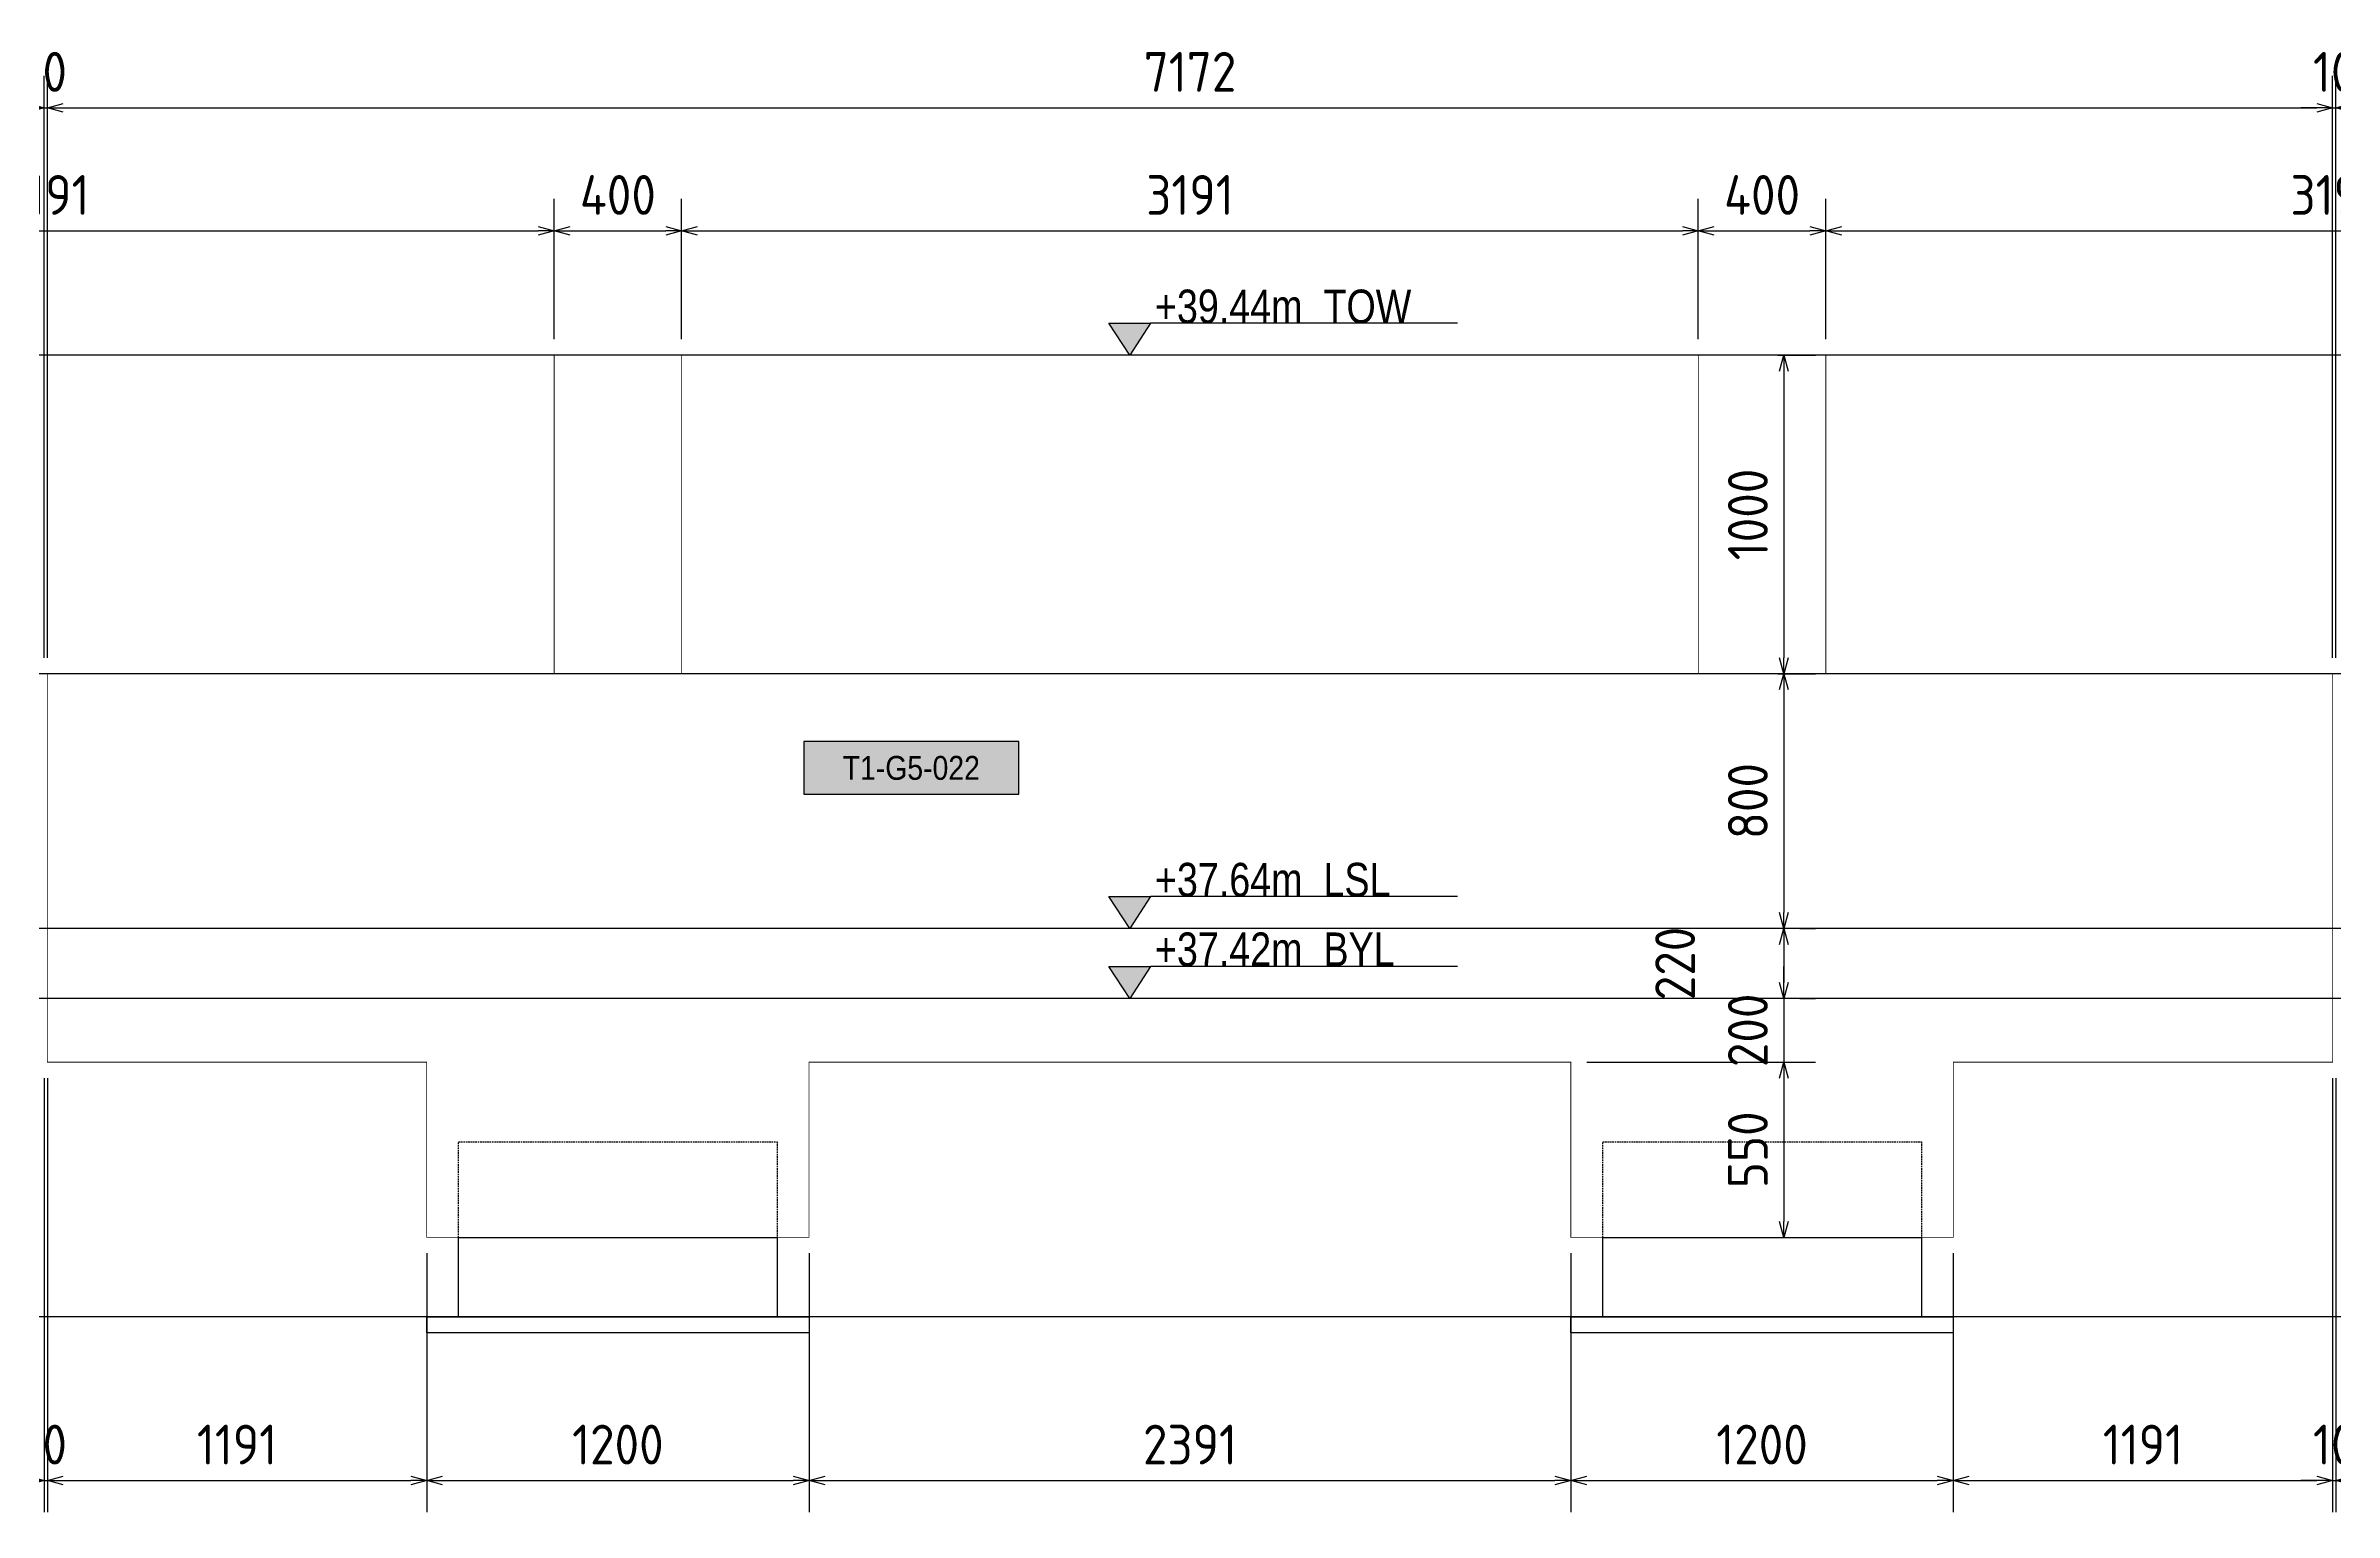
# Model space of a CAD drawing. Header units: centimetres. Extents: x -6122352 to 4157695, y -1694241 to 1947892.
# Drawn here: x 3354053 to 3361235, y -3148 to 1457 of the extents above; entities that cross this region are included whole.
import ezdxf
from ezdxf.enums import TextEntityAlignment as Align

# ---------------------------------------------------------------- set-up
doc = ezdxf.new("R2010")
doc.units = ezdxf.units.CM
doc.header["$MEASUREMENT"] = 0
doc.header["$PDMODE"] = 66
doc.header["$PDSIZE"] = 100
doc.linetypes.add('23585-XR-AR-END-SETTING OUT PLAN$0$HIDDEN', pattern=[0.375, 0.25, -0.125])
doc.linetypes.add('DASHED2', pattern=[0.375, 0.25, -0.125])
for name, color, linetype in [('0-T1-NEW', 7, 'Continuous'), ('00-MI-DIM', 7, 'Continuous'), ('@MI-TYPE-01', 30, 'Continuous'), ('@MI-TYPE-02', 6, 'Continuous'), ('JML-Dimension', 1, 'Continuous'), ('PANEL-TAGS', 7, 'Continuous'), ('SECTION', 130, 'Continuous')]:
    doc.layers.add(name, color=color, linetype=linetype)
doc.styles.add('PANELTAG_STYLE', font='arial.ttf')
doc.styles.add('Schueco-BEMSTIL', font='isocpeur.ttf', dxfattribs={"width": 0.9})
doc.styles.add('txt-Pisa-std', font='arial.ttf', dxfattribs={"width": 0.8})
doc.dimstyles.new('MI- JWC-TXT-2.5 MM', dxfattribs={"dimscale": 1.5, "dimtxt": 2.5, "dimasz": 1, "dimexe": 2, "dimexo": 1, "dimgap": 1, "dimtad": 1, "dimdec": 0, "dimdsep": 46, "dimtxsty": 'Schueco-BEMSTIL', "dimblk": 'OPEN30', "dimcen": 0, "dimdle": 2, "dimclrd": 140, "dimclre": 8, "dimclrt": 40, "dimadec": 0, "dimazin": 2, "dimtfac": 1, "dimtdec": 0, "dimtix": 1, "dimtmove": 2, "dimatfit": 3, "dimldrblk": 'OPEN', "dimfxl": 2, "dimlwd": -1, "dimlwe": -1, "dimarcsym": 0})

# ---------------------------------------------------------------- blocks, each defined once
blk = doc.blocks.new('_Open30')
at = {"color": 0, "linetype": 'ByBlock', "lineweight": -2}
for p, q in [((-1, 0.27), (0, 0)), ((0, 0), (-1, -0.27)), ((0, 0), (-1, 0))]:
    blk.add_line(p, q, dxfattribs=at)
blk = doc.blocks.new('*D2805')
at = {"layer": '00-MI-DIM', "color": 8, "transparency": 16777216}
for p, q in [((3352457, 534.9), (3352457, 975.7)), ((3355648.1, 534.9), (3355648.1, 975.7))]:
    blk.add_line(p, q, dxfattribs=at)
at = {"layer": '00-MI-DIM', "color": 140, "transparency": 16777216}
blk.add_line((3352507, 875.7), (3355598.1, 875.7), dxfattribs=at)
at = {"layer": 'Defpoints', "color": 0, "transparency": 16777216}
for p in [(3355648.1, 875.7), (3352457, 484.9), (3355648.1, 484.9)]:
    blk.add_point(p, dxfattribs=at)
at = {"layer": '00-MI-DIM', "color": 140, "transparency": 16777216, "xscale": 50, "yscale": 50, "zscale": 50, "rotation": 180}
blk.add_blockref('_Open30', (3352457, 875.7), dxfattribs=at)
at = {"layer": '00-MI-DIM', "color": 140, "transparency": 16777216, "xscale": 50, "yscale": 50, "zscale": 50}
blk.add_blockref('_Open30', (3355648.1, 875.7), dxfattribs=at)
at = {"layer": '00-MI-DIM', "color": 40, "transparency": 16777216, "insert": (3354052.5, 988.2), "char_height": 125, "attachment_point": 5, "style": 'Schueco-BEMSTIL'}
blk.add_mtext('3191', dxfattribs=at)
blk = doc.blocks.new('_Open')
at = {"color": 0, "linetype": 'ByBlock', "lineweight": -2}
for p, q in [((-1, 0.2), (0, 0)), ((-1, -0.2), (0, 0)), ((0, 0), (-1, 0))]:
    blk.add_line(p, q, dxfattribs=at)
blk = doc.blocks.new('*D2806')
at = {"layer": '00-MI-DIM', "color": 8, "transparency": 16777216}
for p, q in [((3355648.1, 894.9), (3355648.1, 975.7)), ((3356048.1, 534.9), (3356048.1, 975.7))]:
    blk.add_line(p, q, dxfattribs=at)
at = {"layer": '00-MI-DIM', "color": 140, "transparency": 16777216}
blk.add_line((3355698.1, 875.7), (3355998.1, 875.7), dxfattribs=at)
at = {"layer": 'Defpoints', "color": 0, "transparency": 16777216}
for p in [(3356048.1, 875.7), (3355648.1, 844.9), (3356048.1, 484.9)]:
    blk.add_point(p, dxfattribs=at)
at = {"layer": '00-MI-DIM', "color": 140, "transparency": 16777216, "xscale": 50, "yscale": 50, "zscale": 50, "rotation": 180}
blk.add_blockref('_Open30', (3355648.1, 875.7), dxfattribs=at)
at = {"layer": '00-MI-DIM', "color": 140, "transparency": 16777216, "xscale": 50, "yscale": 50, "zscale": 50}
blk.add_blockref('_Open30', (3356048.1, 875.7), dxfattribs=at)
at = {"layer": '00-MI-DIM', "color": 40, "transparency": 16777216, "insert": (3355848.1, 988.2), "char_height": 125, "attachment_point": 5, "style": 'Schueco-BEMSTIL'}
blk.add_mtext('400', dxfattribs=at)
blk = doc.blocks.new('*D2807')
at = {"layer": '00-MI-DIM', "color": 8, "transparency": 16777216}
for p, q in [((3356048.1, 534.9), (3356048.1, 975.7)), ((3359238.9, 534.9), (3359238.9, 975.7))]:
    blk.add_line(p, q, dxfattribs=at)
at = {"layer": '00-MI-DIM', "color": 140, "transparency": 16777216}
blk.add_line((3356098.1, 875.7), (3359188.9, 875.7), dxfattribs=at)
at = {"layer": 'Defpoints', "color": 0, "transparency": 16777216}
for p in [(3359238.9, 875.7), (3356048.1, 484.9), (3359238.9, 484.9)]:
    blk.add_point(p, dxfattribs=at)
at = {"layer": '00-MI-DIM', "color": 140, "transparency": 16777216, "xscale": 50, "yscale": 50, "zscale": 50, "rotation": 180}
blk.add_blockref('_Open30', (3356048.1, 875.7), dxfattribs=at)
at = {"layer": '00-MI-DIM', "color": 140, "transparency": 16777216, "xscale": 50, "yscale": 50, "zscale": 50}
blk.add_blockref('_Open30', (3359238.9, 875.7), dxfattribs=at)
at = {"layer": '00-MI-DIM', "color": 40, "transparency": 16777216, "insert": (3357643.5, 988.2), "char_height": 125, "attachment_point": 5, "style": 'Schueco-BEMSTIL'}
blk.add_mtext('3191', dxfattribs=at)
blk = doc.blocks.new('*D2808')
at = {"layer": '00-MI-DIM', "color": 8, "transparency": 16777216}
for p, q in [((3359238.9, 534.9), (3359238.9, 975.7)), ((3359638.9, 534.9), (3359638.9, 975.7))]:
    blk.add_line(p, q, dxfattribs=at)
at = {"layer": '00-MI-DIM', "color": 140, "transparency": 16777216}
blk.add_line((3359288.9, 875.7), (3359588.9, 875.7), dxfattribs=at)
at = {"layer": 'Defpoints', "color": 0, "transparency": 16777216}
for p in [(3359638.9, 875.7), (3359238.9, 484.9), (3359638.9, 484.9)]:
    blk.add_point(p, dxfattribs=at)
at = {"layer": '00-MI-DIM', "color": 140, "transparency": 16777216, "xscale": 50, "yscale": 50, "zscale": 50, "rotation": 180}
blk.add_blockref('_Open30', (3359238.9, 875.7), dxfattribs=at)
at = {"layer": '00-MI-DIM', "color": 140, "transparency": 16777216, "xscale": 50, "yscale": 50, "zscale": 50}
blk.add_blockref('_Open30', (3359638.9, 875.7), dxfattribs=at)
at = {"layer": '00-MI-DIM', "color": 40, "transparency": 16777216, "insert": (3359438.9, 988.2), "char_height": 125, "attachment_point": 5, "style": 'Schueco-BEMSTIL'}
blk.add_mtext('400', dxfattribs=at)
blk = doc.blocks.new('*D2809')
at = {"layer": '00-MI-DIM', "color": 8, "transparency": 16777216}
for p, q in [((3359638.9, 534.9), (3359638.9, 975.7)), ((3362830.3, 534.9), (3362830.3, 975.7))]:
    blk.add_line(p, q, dxfattribs=at)
at = {"layer": '00-MI-DIM', "color": 140, "transparency": 16777216}
blk.add_line((3359688.9, 875.7), (3362780.3, 875.7), dxfattribs=at)
at = {"layer": 'Defpoints', "color": 0, "transparency": 16777216}
for p in [(3362830.3, 875.7), (3359638.9, 484.9), (3362830.3, 484.9)]:
    blk.add_point(p, dxfattribs=at)
at = {"layer": '00-MI-DIM', "color": 140, "transparency": 16777216, "xscale": 50, "yscale": 50, "zscale": 50, "rotation": 180}
blk.add_blockref('_Open30', (3359638.9, 875.7), dxfattribs=at)
at = {"layer": '00-MI-DIM', "color": 140, "transparency": 16777216, "xscale": 50, "yscale": 50, "zscale": 50}
blk.add_blockref('_Open30', (3362830.3, 875.7), dxfattribs=at)
at = {"layer": '00-MI-DIM', "color": 40, "transparency": 16777216, "insert": (3361234.6, 988.2), "char_height": 125, "attachment_point": 5, "style": 'Schueco-BEMSTIL'}
blk.add_mtext('3191', dxfattribs=at)
blk = doc.blocks.new('*D2820')
at = {"layer": '00-MI-DIM', "color": 8, "transparency": 16777216}
for p, q in [((3354047.5, -465.1), (3354047.5, 1362.1)), ((3354057.5, -465.1), (3354057.5, 1362.1))]:
    blk.add_line(p, q, dxfattribs=at)
at = {"layer": '00-MI-DIM', "color": 140, "transparency": 16777216}
for p, q in [((3353997.5, 1262.1), (3353947.5, 1262.1)), ((3354047.5, 1262.1), (3354057.5, 1262.1)), ((3354107.5, 1262.1), (3354157.5, 1262.1))]:
    blk.add_line(p, q, dxfattribs=at)
at = {"layer": 'Defpoints', "color": 0, "transparency": 16777216}
for p in [(3354057.5, 1262.1), (3354047.5, -515.1), (3354057.5, -515.1)]:
    blk.add_point(p, dxfattribs=at)
at = {"layer": '00-MI-DIM', "color": 140, "transparency": 16777216, "xscale": 50, "yscale": 50, "zscale": 50}
blk.add_blockref('_Open30', (3354047.5, 1262.1), dxfattribs=at)
at = {"layer": '00-MI-DIM', "color": 140, "transparency": 16777216, "xscale": 50, "yscale": 50, "zscale": 50, "rotation": 180}
blk.add_blockref('_Open30', (3354057.5, 1262.1), dxfattribs=at)
at = {"layer": '00-MI-DIM', "color": 40, "transparency": 16777216, "insert": (3354052.5, 1374.6), "char_height": 125, "attachment_point": 5, "style": 'Schueco-BEMSTIL'}
blk.add_mtext('10', dxfattribs=at)
blk = doc.blocks.new('*D2821')
at = {"layer": '00-MI-DIM', "color": 8, "transparency": 16777216}
for p, q in [((3354057.5, -465.1), (3354057.5, 1362.1)), ((3361229.6, -465.1), (3361229.6, 1362.1))]:
    blk.add_line(p, q, dxfattribs=at)
at = {"layer": '00-MI-DIM', "color": 140, "transparency": 16777216}
blk.add_line((3354107.5, 1262.1), (3361179.6, 1262.1), dxfattribs=at)
at = {"layer": 'Defpoints', "color": 0, "transparency": 16777216}
for p in [(3361229.6, 1262.1), (3354057.5, -515.1), (3361229.6, -515.1)]:
    blk.add_point(p, dxfattribs=at)
at = {"layer": '00-MI-DIM', "color": 140, "transparency": 16777216, "xscale": 50, "yscale": 50, "zscale": 50, "rotation": 180}
blk.add_blockref('_Open30', (3354057.5, 1262.1), dxfattribs=at)
at = {"layer": '00-MI-DIM', "color": 140, "transparency": 16777216, "xscale": 50, "yscale": 50, "zscale": 50}
blk.add_blockref('_Open30', (3361229.6, 1262.1), dxfattribs=at)
at = {"layer": '00-MI-DIM', "color": 40, "transparency": 16777216, "insert": (3357643.6, 1374.6), "char_height": 125, "attachment_point": 5, "style": 'Schueco-BEMSTIL'}
blk.add_mtext('7172', dxfattribs=at)
blk = doc.blocks.new('*D2822')
at = {"layer": '00-MI-DIM', "color": 8, "transparency": 16777216}
for p, q in [((3361229.6, -465.1), (3361229.6, 1362.1)), ((3361239.6, -465.1), (3361239.6, 1362.1))]:
    blk.add_line(p, q, dxfattribs=at)
at = {"layer": '00-MI-DIM', "color": 140, "transparency": 16777216}
for p, q in [((3361179.6, 1262.1), (3361129.6, 1262.1)), ((3361229.6, 1262.1), (3361239.6, 1262.1)), ((3361289.6, 1262.1), (3361339.6, 1262.1))]:
    blk.add_line(p, q, dxfattribs=at)
at = {"layer": 'Defpoints', "color": 0, "transparency": 16777216}
for p in [(3361239.6, 1262.1), (3361229.6, -515.1), (3361239.6, -515.1)]:
    blk.add_point(p, dxfattribs=at)
at = {"layer": '00-MI-DIM', "color": 140, "transparency": 16777216, "xscale": 50, "yscale": 50, "zscale": 50}
blk.add_blockref('_Open30', (3361229.6, 1262.1), dxfattribs=at)
at = {"layer": '00-MI-DIM', "color": 140, "transparency": 16777216, "xscale": 50, "yscale": 50, "zscale": 50, "rotation": 180}
blk.add_blockref('_Open30', (3361239.6, 1262.1), dxfattribs=at)
at = {"layer": '00-MI-DIM', "color": 40, "transparency": 16777216, "insert": (3361234.6, 1374.6), "char_height": 125, "attachment_point": 5, "style": 'Schueco-BEMSTIL'}
blk.add_mtext('10', dxfattribs=at)
blk = doc.blocks.new('*D2792')
at = {"layer": '00-MI-DIM', "color": 8, "transparency": 16777216}
for p, q in [((3354047.5, -1785.1), (3354047.5, -3148.3)), ((3354057.5, -1785.1), (3354057.5, -3148.3))]:
    blk.add_line(p, q, dxfattribs=at)
at = {"layer": '00-MI-DIM', "color": 140, "transparency": 16777216}
for p, q in [((3353997.5, -3048.3), (3353947.5, -3048.3)), ((3354047.5, -3048.3), (3354057.5, -3048.3)), ((3354107.5, -3048.3), (3354157.5, -3048.3))]:
    blk.add_line(p, q, dxfattribs=at)
at = {"layer": 'Defpoints', "color": 0, "transparency": 16777216}
for p in [(3354047.5, -1735.1), (3354057.5, -1735.1), (3354057.5, -3048.3)]:
    blk.add_point(p, dxfattribs=at)
at = {"layer": '00-MI-DIM', "color": 140, "transparency": 16777216, "xscale": 50, "yscale": 50, "zscale": 50}
blk.add_blockref('_Open30', (3354047.5, -3048.3), dxfattribs=at)
at = {"layer": '00-MI-DIM', "color": 140, "transparency": 16777216, "xscale": 50, "yscale": 50, "zscale": 50, "rotation": 180}
blk.add_blockref('_Open30', (3354057.5, -3048.3), dxfattribs=at)
at = {"layer": '00-MI-DIM', "color": 40, "transparency": 16777216, "insert": (3354052.5, -2935.8), "char_height": 125, "attachment_point": 5, "style": 'Schueco-BEMSTIL'}
blk.add_mtext('10', dxfattribs=at)
blk = doc.blocks.new('*D2793')
at = {"layer": '00-MI-DIM', "color": 8, "transparency": 16777216}
for p, q in [((3354057.5, -1785.1), (3354057.5, -3148.3)), ((3355248.1, -2335.1), (3355248.1, -3148.3))]:
    blk.add_line(p, q, dxfattribs=at)
at = {"layer": '00-MI-DIM', "color": 140, "transparency": 16777216}
blk.add_line((3354107.5, -3048.3), (3355198.1, -3048.3), dxfattribs=at)
at = {"layer": 'Defpoints', "color": 0, "transparency": 16777216}
for p in [(3354057.5, -1735.1), (3355248.1, -2285.1), (3355248.1, -3048.3)]:
    blk.add_point(p, dxfattribs=at)
at = {"layer": '00-MI-DIM', "color": 140, "transparency": 16777216, "xscale": 50, "yscale": 50, "zscale": 50, "rotation": 180}
blk.add_blockref('_Open30', (3354057.5, -3048.3), dxfattribs=at)
at = {"layer": '00-MI-DIM', "color": 140, "transparency": 16777216, "xscale": 50, "yscale": 50, "zscale": 50}
blk.add_blockref('_Open30', (3355248.1, -3048.3), dxfattribs=at)
at = {"layer": '00-MI-DIM', "color": 40, "transparency": 16777216, "insert": (3354652.8, -2935.8), "char_height": 125, "attachment_point": 5, "style": 'Schueco-BEMSTIL'}
blk.add_mtext('1191', dxfattribs=at)
blk = doc.blocks.new('*D2794')
at = {"layer": '00-MI-DIM', "color": 8, "transparency": 16777216}
for p, q in [((3355248.1, -2335.1), (3355248.1, -3148.3)), ((3356448.1, -2335.1), (3356448.1, -3148.3))]:
    blk.add_line(p, q, dxfattribs=at)
at = {"layer": '00-MI-DIM', "color": 140, "transparency": 16777216}
blk.add_line((3355298.1, -3048.3), (3356398.1, -3048.3), dxfattribs=at)
at = {"layer": 'Defpoints', "color": 0, "transparency": 16777216}
for p in [(3355248.1, -2285.1), (3356448.1, -2285.1), (3356448.1, -3048.3)]:
    blk.add_point(p, dxfattribs=at)
at = {"layer": '00-MI-DIM', "color": 140, "transparency": 16777216, "xscale": 50, "yscale": 50, "zscale": 50, "rotation": 180}
blk.add_blockref('_Open30', (3355248.1, -3048.3), dxfattribs=at)
at = {"layer": '00-MI-DIM', "color": 140, "transparency": 16777216, "xscale": 50, "yscale": 50, "zscale": 50}
blk.add_blockref('_Open30', (3356448.1, -3048.3), dxfattribs=at)
at = {"layer": '00-MI-DIM', "color": 40, "transparency": 16777216, "insert": (3355848.1, -2935.8), "char_height": 125, "attachment_point": 5, "style": 'Schueco-BEMSTIL'}
blk.add_mtext('1200', dxfattribs=at)
blk = doc.blocks.new('*D2795')
at = {"layer": '00-MI-DIM', "color": 8, "transparency": 16777216}
for p, q in [((3356448.1, -2335.1), (3356448.1, -3148.3)), ((3358838.9, -2335.1), (3358838.9, -3148.3))]:
    blk.add_line(p, q, dxfattribs=at)
at = {"layer": '00-MI-DIM', "color": 140, "transparency": 16777216}
blk.add_line((3356498.1, -3048.3), (3358788.9, -3048.3), dxfattribs=at)
at = {"layer": 'Defpoints', "color": 0, "transparency": 16777216}
for p in [(3356448.1, -2285.1), (3358838.9, -2285.1), (3358838.9, -3048.3)]:
    blk.add_point(p, dxfattribs=at)
at = {"layer": '00-MI-DIM', "color": 140, "transparency": 16777216, "xscale": 50, "yscale": 50, "zscale": 50, "rotation": 180}
blk.add_blockref('_Open30', (3356448.1, -3048.3), dxfattribs=at)
at = {"layer": '00-MI-DIM', "color": 140, "transparency": 16777216, "xscale": 50, "yscale": 50, "zscale": 50}
blk.add_blockref('_Open30', (3358838.9, -3048.3), dxfattribs=at)
at = {"layer": '00-MI-DIM', "color": 40, "transparency": 16777216, "insert": (3357643.5, -2935.8), "char_height": 125, "attachment_point": 5, "style": 'Schueco-BEMSTIL'}
blk.add_mtext('2391', dxfattribs=at)
blk = doc.blocks.new('*D2796')
at = {"layer": '00-MI-DIM', "color": 8, "transparency": 16777216}
for p, q in [((3358838.9, -2335.1), (3358838.9, -3148.3)), ((3360038.9, -2335.1), (3360038.9, -3148.3))]:
    blk.add_line(p, q, dxfattribs=at)
at = {"layer": '00-MI-DIM', "color": 140, "transparency": 16777216}
blk.add_line((3358888.9, -3048.3), (3359988.9, -3048.3), dxfattribs=at)
at = {"layer": 'Defpoints', "color": 0, "transparency": 16777216}
for p in [(3358838.9, -2285.1), (3360038.9, -2285.1), (3360038.9, -3048.3)]:
    blk.add_point(p, dxfattribs=at)
at = {"layer": '00-MI-DIM', "color": 140, "transparency": 16777216, "xscale": 50, "yscale": 50, "zscale": 50, "rotation": 180}
blk.add_blockref('_Open30', (3358838.9, -3048.3), dxfattribs=at)
at = {"layer": '00-MI-DIM', "color": 140, "transparency": 16777216, "xscale": 50, "yscale": 50, "zscale": 50}
blk.add_blockref('_Open30', (3360038.9, -3048.3), dxfattribs=at)
at = {"layer": '00-MI-DIM', "color": 40, "transparency": 16777216, "insert": (3359438.9, -2935.8), "char_height": 125, "attachment_point": 5, "style": 'Schueco-BEMSTIL'}
blk.add_mtext('1200', dxfattribs=at)
blk = doc.blocks.new('*D2797')
at = {"layer": '00-MI-DIM', "color": 8, "transparency": 16777216}
for p, q in [((3361229.6, -1785.1), (3361229.6, -3148.3)), ((3360038.9, -2335.1), (3360038.9, -3148.3))]:
    blk.add_line(p, q, dxfattribs=at)
at = {"layer": '00-MI-DIM', "color": 140, "transparency": 16777216}
blk.add_line((3360088.9, -3048.3), (3361179.6, -3048.3), dxfattribs=at)
at = {"layer": 'Defpoints', "color": 0, "transparency": 16777216}
for p in [(3361229.6, -1735.1), (3360038.9, -2285.1), (3361229.6, -3048.3)]:
    blk.add_point(p, dxfattribs=at)
at = {"layer": '00-MI-DIM', "color": 140, "transparency": 16777216, "xscale": 50, "yscale": 50, "zscale": 50, "rotation": 180}
blk.add_blockref('_Open30', (3360038.9, -3048.3), dxfattribs=at)
at = {"layer": '00-MI-DIM', "color": 140, "transparency": 16777216, "xscale": 50, "yscale": 50, "zscale": 50}
blk.add_blockref('_Open30', (3361229.6, -3048.3), dxfattribs=at)
at = {"layer": '00-MI-DIM', "color": 40, "transparency": 16777216, "insert": (3360634.3, -2935.8), "char_height": 125, "attachment_point": 5, "style": 'Schueco-BEMSTIL'}
blk.add_mtext('1191', dxfattribs=at)
blk = doc.blocks.new('*D2798')
at = {"layer": '00-MI-DIM', "color": 8, "transparency": 16777216}
for p, q in [((3361229.6, -1785.1), (3361229.6, -3148.3)), ((3361239.6, -1785.1), (3361239.6, -3148.3))]:
    blk.add_line(p, q, dxfattribs=at)
at = {"layer": '00-MI-DIM', "color": 140, "transparency": 16777216}
for p, q in [((3361179.6, -3048.3), (3361129.6, -3048.3)), ((3361229.6, -3048.3), (3361239.6, -3048.3)), ((3361289.6, -3048.3), (3361339.6, -3048.3))]:
    blk.add_line(p, q, dxfattribs=at)
at = {"layer": 'Defpoints', "color": 0, "transparency": 16777216}
for p in [(3361229.6, -1735.1), (3361239.6, -1735.1), (3361239.6, -3048.3)]:
    blk.add_point(p, dxfattribs=at)
at = {"layer": '00-MI-DIM', "color": 140, "transparency": 16777216, "xscale": 50, "yscale": 50, "zscale": 50}
blk.add_blockref('_Open30', (3361229.6, -3048.3), dxfattribs=at)
at = {"layer": '00-MI-DIM', "color": 140, "transparency": 16777216, "xscale": 50, "yscale": 50, "zscale": 50, "rotation": 180}
blk.add_blockref('_Open30', (3361239.6, -3048.3), dxfattribs=at)
at = {"layer": '00-MI-DIM', "color": 40, "transparency": 16777216, "insert": (3361234.6, -2935.8), "char_height": 125, "attachment_point": 5, "style": 'Schueco-BEMSTIL'}
blk.add_mtext('10', dxfattribs=at)
blk = doc.blocks.new('T1-FOOTING ELEVATION')
at = {"color": 9}
blk.add_lwpolyline([(-600, -250), (600, -250), (600, -300), (-600, -300)], close=True, dxfattribs=at)
at = {"layer": '@MI-TYPE-01', "color": 114, "linetype": '23585-XR-AR-END-SETTING OUT PLAN$0$HIDDEN', "ltscale": 20, "true_color": 0x139b48}
blk.add_lwpolyline([(-500, 0), (-500, 300), (500, 300), (500, 0)], dxfattribs=at)
at = {"layer": '@MI-TYPE-01', "color": 114, "true_color": 0x139b48}
blk.add_lwpolyline([(-500, 0), (500, 0), (500, -250), (-500, -250)], close=True, dxfattribs=at)
blk = doc.blocks.new('*U1106')
at = {"layer": 'JML-Dimension'}
h = blk.add_hatch(color=10, dxfattribs=at)
h.dxf.hatch_style = 1
h.paths.add_polyline_path([(0, 0), (-1.54, 2.37), (1.54, 2.37)])
blk.add_line((24.31, 2.37), (1.54, 2.37), dxfattribs=at)
blk.add_lwpolyline([(0, 0), (-1.54, 2.37), (1.54, 2.37), (0, 0)], dxfattribs=at)
at = {"color": 5, "style": 'txt-Pisa-std', "width": 0.8}
blk.add_attdef('+0.0', text='', height=2.5, dxfattribs=at).set_placement((1.87, 2.37), align=Align.BOTTOM_LEFT)
blk = doc.blocks.new('*D2856')
at = {"layer": '@MI-TYPE-02', "color": 8, "transparency": 16777216}
for p, q in [((3359488.9, 484.9), (3359607, 484.9)), ((3359488.9, -515.1), (3359607, -515.1))]:
    blk.add_line(p, q, dxfattribs=at)
at = {"layer": '@MI-TYPE-02', "color": 140, "transparency": 16777216}
blk.add_line((3359507, 434.9), (3359507, -465.1), dxfattribs=at)
at = {"layer": 'Defpoints', "color": 0, "transparency": 16777216}
for p in [(3359438.9, 484.9), (3359438.9, -515.1), (3359507, -515.1)]:
    blk.add_point(p, dxfattribs=at)
at = {"layer": '@MI-TYPE-02', "color": 140, "transparency": 16777216, "xscale": 50, "yscale": 50, "zscale": 50}
for p, rotation in [((3359507, 484.9), 90), ((3359507, -515.1), 270)]:
    blk.add_blockref('_Open30', p, dxfattribs=dict(at, rotation=rotation))
at = {"layer": '@MI-TYPE-02', "color": 40, "transparency": 16777216, "insert": (3359394.5, -15.1), "char_height": 125, "attachment_point": 5, "rotation": 90, "style": 'Schueco-BEMSTIL'}
blk.add_mtext('1000', dxfattribs=at)
blk = doc.blocks.new('*D2857')
at = {"layer": '@MI-TYPE-02', "color": 8, "transparency": 16777216}
for p, q in [((3359488.9, -515.1), (3359607, -515.1)), ((3359557, -1315.1), (3359607, -1315.1))]:
    blk.add_line(p, q, dxfattribs=at)
at = {"layer": '@MI-TYPE-02', "color": 140, "transparency": 16777216}
blk.add_line((3359507, -565.1), (3359507, -1265.1), dxfattribs=at)
at = {"layer": 'Defpoints', "color": 0, "transparency": 16777216}
for p in [(3359438.9, -515.1), (3359507, -1315.1), (3359507, -1315.1)]:
    blk.add_point(p, dxfattribs=at)
at = {"layer": '@MI-TYPE-02', "color": 140, "transparency": 16777216, "xscale": 50, "yscale": 50, "zscale": 50}
for p, rotation in [((3359507, -515.1), 90), ((3359507, -1315.1), 270)]:
    blk.add_blockref('_Open30', p, dxfattribs=dict(at, rotation=rotation))
at = {"layer": '@MI-TYPE-02', "color": 40, "transparency": 16777216, "insert": (3359394.5, -915.1), "char_height": 125, "attachment_point": 5, "rotation": 90, "style": 'Schueco-BEMSTIL'}
blk.add_mtext('800', dxfattribs=at)
blk = doc.blocks.new('*D2858')
at = {"layer": '@MI-TYPE-02', "color": 8, "transparency": 16777216}
for p, q in [((3359557, -1315.1), (3359607, -1315.1)), ((3359557, -1535.1), (3359607, -1535.1))]:
    blk.add_line(p, q, dxfattribs=at)
at = {"layer": '@MI-TYPE-02', "color": 140, "transparency": 16777216}
blk.add_line((3359507, -1365.1), (3359507, -1485.1), dxfattribs=at)
at = {"layer": 'Defpoints', "color": 0, "transparency": 16777216}
for p in [(3359507, -1315.1), (3359507, -1535.1), (3359507, -1535.1)]:
    blk.add_point(p, dxfattribs=at)
at = {"layer": '@MI-TYPE-02', "color": 140, "transparency": 16777216, "xscale": 50, "yscale": 50, "zscale": 50}
for p, rotation in [((3359507, -1315.1), 90), ((3359507, -1535.1), 270)]:
    blk.add_blockref('_Open30', p, dxfattribs=dict(at, rotation=rotation))
at = {"layer": '@MI-TYPE-02', "color": 40, "transparency": 16777216, "insert": (3359166.1, -1425.1), "char_height": 125, "attachment_point": 5, "rotation": 90, "style": 'Schueco-BEMSTIL'}
blk.add_mtext('220', dxfattribs=at)
blk = doc.blocks.new('*D2859')
at = {"layer": '@MI-TYPE-02', "color": 140, "transparency": 16777216}
for p, q in [((3359507, -1485.1), (3359507, -1435.1)), ((3359507, -1535.1), (3359507, -1735.1)), ((3359507, -1785.1), (3359507, -1835.1))]:
    blk.add_line(p, q, dxfattribs=at)
at = {"layer": '@MI-TYPE-02', "color": 8, "transparency": 16777216}
for p, q in [((3359557, -1535.1), (3359607, -1535.1)), ((3358888.9, -1735.1), (3359607, -1735.1))]:
    blk.add_line(p, q, dxfattribs=at)
at = {"layer": 'Defpoints', "color": 0, "transparency": 16777216}
for p in [(3359507, -1535.1), (3358838.9, -1735.1), (3359507, -1735.1)]:
    blk.add_point(p, dxfattribs=at)
at = {"layer": '@MI-TYPE-02', "color": 140, "transparency": 16777216, "xscale": 50, "yscale": 50, "zscale": 50}
for p, rotation in [((3359507, -1535.1), 270), ((3359507, -1735.1), 90)]:
    blk.add_blockref('_Open30', p, dxfattribs=dict(at, rotation=rotation))
at = {"layer": '@MI-TYPE-02', "color": 40, "transparency": 16777216, "insert": (3359394.5, -1635.1), "char_height": 125, "attachment_point": 5, "rotation": 90, "style": 'Schueco-BEMSTIL'}
blk.add_mtext('200', dxfattribs=at)
blk = doc.blocks.new('*D2860')
at = {"layer": '@MI-TYPE-02', "color": 8, "transparency": 16777216}
for p, q in [((3358888.9, -1735.1), (3359607, -1735.1)), ((3359488.9, -2285.1), (3359607, -2285.1))]:
    blk.add_line(p, q, dxfattribs=at)
at = {"layer": '@MI-TYPE-02', "color": 140, "transparency": 16777216}
blk.add_line((3359507, -1785.1), (3359507, -2235.1), dxfattribs=at)
at = {"layer": 'Defpoints', "color": 0, "transparency": 16777216}
for p in [(3358838.9, -1735.1), (3359438.9, -2285.1), (3359507, -2285.1)]:
    blk.add_point(p, dxfattribs=at)
at = {"layer": '@MI-TYPE-02', "color": 140, "transparency": 16777216, "xscale": 50, "yscale": 50, "zscale": 50}
for p, rotation in [((3359507, -1735.1), 90), ((3359507, -2285.1), 270)]:
    blk.add_blockref('_Open30', p, dxfattribs=dict(at, rotation=rotation))
at = {"layer": '@MI-TYPE-02', "color": 40, "transparency": 16777216, "insert": (3359394.5, -2010.1), "char_height": 125, "attachment_point": 5, "rotation": 90, "style": 'Schueco-BEMSTIL'}
blk.add_mtext('550', dxfattribs=at)
blk = doc.blocks.new('PANELTAG')
at = {"layer": 'PANEL-TAGS', "color": 1}
blk.add_lwpolyline([(-13.5, -3.3), (13.5, -3.3), (13.5, 3.3), (-13.5, 3.3)], close=True, dxfattribs=at)
at = {"layer": 'PANEL-TAGS', "color": 40, "true_color": 0xffd700}
blk.add_solid([(-13.5, -3.3), (13.5, -3.3), (-13.5, 3.3), (13.5, 3.3)], dxfattribs=at)
at = {"layer": 'PANEL-TAGS', "color": 5, "style": 'PANELTAG_STYLE', "width": 0.85}
blk.add_attdef('TAGNO', text='', height=3, dxfattribs=at).set_placement((0, 0), align=Align.MIDDLE)

msp = doc.modelspace()

# ---------------------------------------------------------------- linework, layer by layer
at = {"color": 160, "linetype": 'DASHED2', "ltscale": 5}
for points in [[(3367470.71532, 484.86399), (3348875.83487, 484.86399)], [(3367470.71532, -515.13601), (3348875.83487, -515.13601)], [(3367470.71532, -1315.13601), (3348875.83487, -1315.13601)], [(3367470.71532, -1535.13601), (3348875.83487, -1535.13601)], [(3367470.71532, -2535.13601), (3348875.83487, -2535.13601)]]:
    msp.add_lwpolyline(points, dxfattribs=at)
at = {"layer": '0-T1-NEW', "color": 30, "ltscale": 20, "const_width": 2.5}
msp.add_lwpolyline([(3354057.52102, -1735.13601), (3354057.52102, -515.13601), (3355648.08305, -515.13601), (3355648.08305, 484.86399), (3356048.08305, 484.86399), (3356048.08305, -515.13601), (3359238.92611, -515.13601), (3359238.92611, 484.86399), (3359638.92611, 484.86399), (3359638.92611, -515.13601), (3361229.62864, -515.13601), (3361229.62864, -1735.13601), (3360038.92611, -1735.13601), (3360038.92611, -2285.13601), (3358838.92611, -2285.13601), (3358838.92611, -1735.13601), (3356448.08305, -1735.13601), (3356448.08305, -2285.13601), (3355248.08305, -2285.13601), (3355248.08305, -1735.13601), (3354057.52102, -1735.13601)], dxfattribs=at)

# ---------------------------------------------------------------- block references
at = {"layer": '@MI-TYPE-01', "color": 30}
for p in [(3355848.08305, -2285.13601), (3359438.92611, -2285.13601)]:
    msp.add_blockref('T1-FOOTING ELEVATION', p, dxfattribs=at)
at = {"layer": 'PANEL-TAGS'}
ref = msp.add_blockref('PANELTAG', (3356768.89999, -810.87568), dxfattribs=dict(at, xscale=25, yscale=25, zscale=25))
ref.add_attrib('TAGNO', 'T1-G5-022', dxfattribs={"color": 5, "height": 75, "style": 'PANELTAG_STYLE', "width": 0.85}).set_placement((3356768.89999, -810.87568), align=Align.MIDDLE_CENTER)
at = {"layer": 'SECTION', "color": 6}
ref = msp.add_blockref('*U1106', (3357454.44213, 484.86399), dxfattribs=dict(at, xscale=42.30147098076819, yscale=42.30147098076819, zscale=42.30147098076819))
ref.add_attrib('+0.0', '+39.44m  TOW', (3357533.57078, 585.12106), dxfattribs={"layer": 'JML-Dimension', "color": 5, "height": 105.7536775, "style": 'txt-Pisa-std', "width": 0.8})
ref = msp.add_blockref('*U1106', (3357454.44213, -1315.13601), dxfattribs=dict(at, xscale=42.30147098076819, yscale=42.30147098076819, zscale=42.30147098076819))
ref.add_attrib('+0.0', '+37.64m  LSL', (3357533.57078, -1214.87894), dxfattribs={"layer": 'JML-Dimension', "color": 5, "height": 105.7536775, "style": 'txt-Pisa-std', "width": 0.8})
ref = msp.add_blockref('*U1106', (3357454.44213, -1535.13601), dxfattribs=dict(at, xscale=42.30147098076819, yscale=42.30147098076819, zscale=42.30147098076819, rotation=359.9999999975655))
ref.add_attrib('+0.0', '+37.42m  BYL', (3357533.57078, -1433.50833), dxfattribs={"layer": 'JML-Dimension', "color": 5, "height": 105.7536775, "rotation": 359.999999998, "style": 'txt-Pisa-std', "width": 0.8})

# ---------------------------------------------------------------- dimensions: what is measured, and where the dimension line sits
at = {"layer": '00-MI-DIM', "color": 30}
for base, p1, p2, picture, middle in [((3354057.52102, 1262.13354), (3354047.52102, -515.13601), (3354057.52102, -515.13601), '*D2820', (3354052.52102, 1262.13354)), ((3361229.62864, 1262.13354), (3354057.52102, -515.13601), (3361229.62864, -515.13601), '*D2821', (3357643.57483, 1262.13354)), ((3361239.62864, 1262.13354), (3361229.62864, -515.13601), (3361239.62864, -515.13601), '*D2822', (3361234.62864, 1262.13354)), ((3355648.08305, 875.67682), (3352456.95899, 484.86399), (3355648.08305, 484.86399), '*D2805', (3354052.52102, 875.67682)), ((3356048.08305, 875.67682), (3355648.08305, 844.86399), (3356048.08305, 484.86399), '*D2806', (3355848.08305, 875.67682)), ((3359238.92611, 875.67682), (3356048.08305, 484.86399), (3359238.92611, 484.86399), '*D2807', (3357643.50458, 875.67682)), ((3359638.92611, 875.67682), (3359238.92611, 484.86399), (3359638.92611, 484.86399), '*D2808', (3359438.92611, 875.67682)), ((3362830.33117, 875.67682), (3359638.92611, 484.86399), (3362830.33117, 484.86399), '*D2809', (3361234.62864, 875.67682)), ((3354057.52102, -3048.32403), (3354047.52102, -1735.13601), (3354057.52102, -1735.13601), '*D2792', (3354052.52102, -3048.32403)), ((3355248.08305, -3048.32403), (3354057.52102, -1735.13601), (3355248.08305, -2285.13601), '*D2793', (3354652.80203, -3048.32403)), ((3361229.62864, -3048.32403), (3360038.92611, -2285.13601), (3361229.62864, -1735.13601), '*D2797', (3360634.27737, -3048.32403)), ((3361239.62864, -3048.32403), (3361229.62864, -1735.13601), (3361239.62864, -1735.13601), '*D2798', (3361234.62864, -3048.32403)), ((3356448.08305, -3048.32403), (3355248.08305, -2285.13601), (3356448.08305, -2285.13601), '*D2794', (3355848.08305, -3048.32403)), ((3358838.92611, -3048.32403), (3356448.08305, -2285.13601), (3358838.92611, -2285.13601), '*D2795', (3357643.50458, -3048.32403)), ((3360038.92611, -3048.32403), (3358838.92611, -2285.13601), (3360038.92611, -2285.13601), '*D2796', (3359438.92611, -3048.32403))]:
    dim = msp.add_linear_dim(base=base, p1=p1, p2=p2, dimstyle='MI- JWC-TXT-2.5 MM', dxfattribs=at)
    dim.commit()
    dim.dimension.update_dxf_attribs({"geometry": picture, "text_midpoint": middle, "dimtype": 160})
at = {"layer": '@MI-TYPE-02', "color": 30}
for base, p1, p2, picture, middle in [((3359507.04264, -515.13601), (3359438.92611, 484.86399), (3359438.92611, -515.13601), '*D2856', (3359394.54264, -15.13601)), ((3359507.04264, -1315.13601), (3359438.92611, -515.13601), (3359507.04264, -1315.13601), '*D2857', (3359394.54264, -915.13601)), ((3359507.04264, -1735.13601), (3359507.04264, -1535.13601), (3358838.92611, -1735.13601), '*D2859', (3359394.54264, -1635.13601)), ((3359507.04264, -2285.13601), (3358838.92611, -1735.13601), (3359438.92611, -2285.13601), '*D2860', (3359394.54264, -2010.13601))]:
    dim = msp.add_linear_dim(base=base, p1=p1, p2=p2, angle=90, dimstyle='MI- JWC-TXT-2.5 MM', dxfattribs=at)
    dim.commit()
    dim.dimension.update_dxf_attribs({"geometry": picture, "text_midpoint": middle})
dim = msp.add_linear_dim(base=(3359507.04264, -1535.13601), p1=(3359507.04264, -1315.13601), p2=(3359507.04264, -1535.13601), angle=90, dimstyle='MI- JWC-TXT-2.5 MM', dxfattribs=at)
dim.commit()
dim.dimension.update_dxf_attribs({"geometry": '*D2858', "text_midpoint": (3359166.08282, -1425.13601), "dimtype": 160})

doc.saveas('drawing.dxf')
